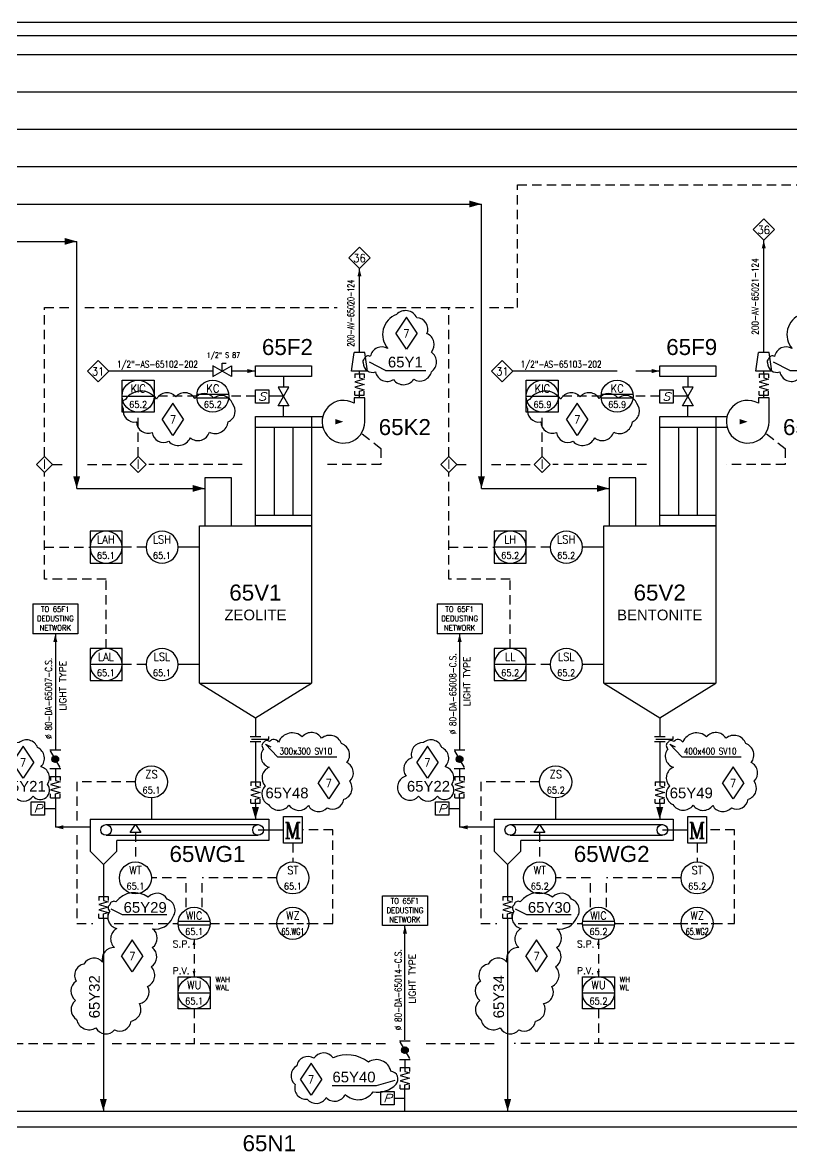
# Model space of a CAD drawing. Extents: x -2 to 170, y 0 to 66.
# Drawn here: x 28.66 to 57.47, y 23.69 to 66 of the extents above; entities that cross this region are included whole.
import ezdxf
from ezdxf.enums import TextEntityAlignment as Align

# ---------------------------------------------------------------- set-up
doc = ezdxf.new("R2010")
doc.units = 0
doc.header["$LTSCALE"] = 0.5
doc.header["$MEASUREMENT"] = 0
doc.linetypes.add('DASHED', pattern=[0.75, 0.5, -0.25])
doc.linetypes.add('TRATT2', pattern=[1.1, 0.7, -0.4])
doc.layers.get('0').update_dxf_attribs({"linetype": 'CONTINUOUS'})
for name, color, linetype in [('GREEN', 92, 'CONTINUOUS'), ('NUVOLA', 6, 'CONTINUOUS'), ('RED', 1, 'CONTINUOUS'), ('S', 7, 'CONTINUOUS'), ('TRATT2', 5, 'TRATT2'), ('Y', 92, 'CONTINUOUS')]:
    doc.layers.add(name, color=color, linetype=linetype)
doc.styles.add('A4', font='arial.ttf', dxfattribs={"height": 0.4})
doc.styles.add('A6', font='arial.ttf', dxfattribs={"height": 0.6})
doc.styles.add('C35', font='COMPLEX', dxfattribs={"width": 0.85, "height": 0.35})
doc.styles.add('C6', font='COMPLEX', dxfattribs={"height": 0.6})
doc.styles.add('S', font='ITALIC', dxfattribs={"height": 6})
doc.styles.add('S15', font='SIMPLEX', dxfattribs={"width": 0.9, "height": 0.15})
doc.styles.add('S2', font='SIMPLEX', dxfattribs={"height": 0.2})
doc.styles.add('S25', font='SIMPLEX', dxfattribs={"height": 0.25})
doc.styles.add('S2S', font='SIMPLEX', dxfattribs={"width": 0.7, "height": 0.2})
doc.styles.add('S3', font='SIMPLEX', dxfattribs={"width": 0.9, "height": 0.3})

# ---------------------------------------------------------------- blocks, each defined once
blk = doc.blocks.new('MOTOR', base_point=(11.35, 51))
for p, q in [((11, 52), (11.7, 52)), ((11, 51), (11, 52)), ((11.7, 52), (11.7, 51)), ((11.7, 51), (11, 51))]:
    blk.add_line(p, q)
at = {"style": 'C6'}
blk.add_text('M', height=0.6, dxfattribs=at).set_placement((11.351, 51.18), align=Align.CENTER)
blk = doc.blocks.new('FRECC2', base_point=(19.5, 44))
at = {"layer": 'RED'}
blk.add_solid([(19.5, 44), (19.955, 44.13), (19.955, 43.87)], dxfattribs=at)
blk = doc.blocks.new('LOCALE')
blk.add_circle((0, 0), 0.6)
at = {"width": 0.9}
for tag, height, style, p in [('SIGLA', 0.3, 'S3', (0.005, 0.139)), ('NUMERO', 0.25, 'S25', (0.005, -0.436))]:
    blk.add_attdef(tag, text='', height=height, dxfattribs=dict(at, style=style)).set_placement(p, align=Align.CENTER)
blk = doc.blocks.new('COMPUTER')
blk.add_line((-0.6, 0), (0.6, 0))
blk.add_lwpolyline([(-0.6, 0.6), (0.6, 0.6), (0.6, -0.6), (-0.6, -0.6), (-0.6, 0.6)])
blk.add_circle((0, 0), 0.6)
at = {"width": 0.9}
for tag, height, style, p in [('SIGLA', 0.3, 'S3', (0.005, 0.139)), ('NUMERO', 0.25, 'S25', (0.005, -0.436))]:
    blk.add_attdef(tag, text='', height=height, dxfattribs=dict(at, style=style)).set_placement(p, align=Align.CENTER)
at = {"style": 'S2'}
for tag, p in [('3', (0.8, 0.4)), ('4', (0.8, 0.1))]:
    blk.add_attdef(tag, p, '', height=0.2, dxfattribs=at)
blk = doc.blocks.new('NOMEN', base_point=(35, 22))
for p, q in [((35, 22.8), (34.6, 22.4)), ((35.4, 22.4), (35, 22.8)), ((34.6, 22.4), (35, 22)), ((35, 22), (35.4, 22.4))]:
    blk.add_line(p, q)
at = {"style": 'S3', "width": 0.9}
blk.add_attdef('1', text='', height=0.3, dxfattribs=at).set_placement((35, 22.236), align=Align.CENTER)
blk = doc.blocks.new('K', base_point=(1.6, 2.4))
for p, q in [((1.6, 2.6), (1.6, 2.2)), ((1.6, 2.2), (2.3, 2.6)), ((2.3, 2.2), (1.6, 2.6)), ((2.3, 2.6), (2.3, 2.2))]:
    blk.add_line(p, q)
blk = doc.blocks.new('PRESA', base_point=(1.75, 0.1))
for p, q in [((1.5, 0.1), (1.5, 0.6)), ((1.5, 0.6), (2, 0.6)), ((2, 0.6), (2, 0.1)), ((2, 0.1), (1.5, 0.1))]:
    blk.add_line(p, q)
at = {"style": 'S', "width": 1.2}
blk.add_attdef('1', text='', height=0.3, dxfattribs=at).set_placement((1.75, 0.2), align=Align.CENTER)
blk = doc.blocks.new('QUA-LOC')
for p, q in [((-0.566, 0.076), (0.578, 0.076)), ((-0.566, -0.056), (0.578, -0.056))]:
    blk.add_line(p, q)
blk.add_circle((0, 0), 0.6)
at = {"width": 0.9}
for tag, height, style, p in [('SIGLA', 0.3, 'S3', (0.005, 0.139)), ('NUMERO', 0.25, 'S25', (0.005, -0.436))]:
    blk.add_attdef(tag, text='', height=height, dxfattribs=dict(at, style=style)).set_placement(p, align=Align.CENTER)
blk = doc.blocks.new('FLESS')
at = {"layer": 'S'}
for p, q in [((-0.175, 0.8), (-0.175, 0.65)), ((-0.175, 0.8), (0.175, 0.8)), ((0.175, 0.6), (-0.175, 0.5)), ((-0.175, 0.5), (0.175, 0.4)), ((0, 0.8), (0, 0.65)), ((0, 0.65), (0.175, 0.6)), ((0.175, 0.8), (0.175, 0.65)), ((0.175, 0.4), (-0.175, 0.3)), ((-0.175, 0.3), (0.175, 0.2)), ((-0.175, 0), (-0.175, 0.15)), ((-0.175, 0), (0.175, 0)), ((0, 0.15), (0.175, 0.2)), ((0, 0), (0, 0.15)), ((0.175, 0), (0.175, 0.15))]:
    blk.add_line(p, q, dxfattribs=at)
at = {"style": 'S2'}
for tag, p in [('2', (0.5, 0.4)), ('1', (-0.3, 0.4))]:
    blk.add_attdef(tag, text='', height=0.2, rotation=90, dxfattribs=at).set_placement(p, align=Align.CENTER)
blk = doc.blocks.new('FRECC1', base_point=(50.2, 51.5))
blk.add_solid([(50.2, 51.5), (50.5, 51.575), (50.5, 51.425)])
blk = doc.blocks.new('S')
for p, q in [((0, -0.2), (0.7, 0.2)), ((0.7, -0.2), (0, 0.2)), ((0, 0.2), (0, -0.2)), ((0.35, 0), (0.35, 0.3)), ((0.35, 0.3), (0.5, 0.3)), ((0.7, 0.2), (0.7, -0.2))]:
    blk.add_line(p, q)
at = {"layer": 'S', "style": 'S2', "width": 0.7}
for p in [(0.35, 0.4), (0.35, -0.5)]:
    blk.add_attdef('S', text='', height=0.2, dxfattribs=at).set_placement(p, align=Align.CENTER)
blk = doc.blocks.new('LINEA-S')
at = {"style": 'S25', "width": 0.8}
blk.add_attdef('SER', (0.016, 0.126), '', height=0.25, dxfattribs=at)
at = {"style": 'S25', "flags": 1}
for tag, p, width in [('SLINE', (0.016, -0.303), 0.8), ('DA', (0.016, -0.731), 0.8), ('A', (0.016, -1.16), 0.8), ('FLUIDO', (0.016, -1.588), 0.8), ('DIM', (0.016, -2.017), 0.8), ('CLASSE', (0.016, -2.445), 0.8), ('TEMP', (0.016, -2.874), 0.8), ('BAR', (0, -3.258), 0.8), ('RAT', (0, -3.656), 0.8), ('TRACC', (0, -4.076), 0.9), ('ISOLAM', (0, -4.485), 0.8), ('SPESSORE', (0, -4.913), 0.8)]:
    blk.add_attdef(tag, p, '', height=0.25, dxfattribs=dict(at, width=width))
blk = doc.blocks.new('RIDSP')
at = {"layer": 'S'}
for p, q in [((0.7, 0.3), (0, 0.2)), ((0, 0.2), (0, -0.2)), ((0.7, 0.3), (0.7, -0.3)), ((0.7, -0.3), (0, -0.2))]:
    blk.add_line(p, q, dxfattribs=at)
blk = doc.blocks.new('LINEA-P')
at = {"style": 'S25', "width": 0.8}
blk.add_attdef('PRO', (0.016, 0.126), '', height=0.25, dxfattribs=at)
at = {"style": 'S25', "flags": 1}
for tag, p, width in [('LINE', (0.016, -0.303), 0.8), ('FROM', (0.016, -0.731), 0.8), ('TO', (0.016, -1.16), 0.8), ('FLUID', (0.016, -1.588), 0.8), ('SIZE', (0.016, -2.017), 0.8), ('CLASS', (0.016, -2.445), 0.8), ('T.C', (0.016, -2.874), 0.8), ('BARS', (0, -3.258), 0.8), ('RATING', (0, -3.656), 0.8), ('TRAC', (0, -4.076), 0.9), ('ISOLAT', (0, -4.485), 0.8), ('SPESS', (0, -4.913), 0.8)]:
    blk.add_attdef(tag, p, '', height=0.25, dxfattribs=dict(at, width=width))
blk = doc.blocks.new('FRECCIA', base_point=(40, 19))
blk.add_solid([(40, 19), (40.3, 19.1), (40.3, 18.9)])
blk = doc.blocks.new('FRECC4')
blk.add_solid([(0, 0), (0.21, 0.0525), (0.21, -0.0525)])
blk = doc.blocks.new('I')
for p, q in [((-0.3, 0.3), (0, 0.6)), ((0.3, 0.3), (0, 0.6)), ((0, 0), (-0.3, 0.3)), ((0, 0), (0.3, 0.3))]:
    blk.add_line(p, q)
at = {"layer": 'S', "style": 'C35', "width": 0.85}
blk.add_text('I', height=0.35, dxfattribs=at).set_placement((0, 0.134), align=Align.CENTER)
blk = doc.blocks.new('*X20')
for p, q in [((12.778, 29.501), (12.903, 29.626)), ((12.782, 29.47), (12.934, 29.622)), ((12.786, 29.544), (12.86, 29.618)), ((12.792, 29.444), (12.96, 29.612)), ((12.806, 29.423), (12.981, 29.598)), ((12.823, 29.405), (12.999, 29.581)), ((12.844, 29.391), (13.013, 29.56)), ((12.87, 29.38), (13.023, 29.534)), ((12.9, 29.376), (13.028, 29.504)), ((12.942, 29.382), (13.022, 29.462))]:
    blk.add_line(p, q)
blk = doc.blocks.new('B')
for p, q in [((0, 0.2), (0, -0.2)), ((0.041, -0.178), (0.665, 0.18)), ((0.7, 0.2), (0.7, -0.2))]:
    blk.add_line(p, q)
blk.add_circle((0.353, 0.001), 0.125)
blk.add_blockref('*X20', (-12.55, -29.5))
at = {"layer": 'S', "style": 'S2S', "width": 0.7}
for p in [(0.35, 0.3), (0.35, -0.5)]:
    blk.add_attdef('B', text='', height=0.2, dxfattribs=at).set_placement(p, align=Align.CENTER)
blk = doc.blocks.new('RETRO-Q')
at = {"linetype": 'DASHED'}
blk.add_line((-0.6, 0), (0.6, 0), dxfattribs=at)
blk.add_circle((0, 0), 0.6)
at = {"width": 0.9}
for tag, height, style, p in [('SIGLA', 0.3, 'S3', (0.005, 0.139)), ('NUMERO', 0.25, 'S25', (0.005, -0.436))]:
    blk.add_attdef(tag, text='', height=height, dxfattribs=dict(at, style=style)).set_placement(p, align=Align.CENTER)
blk = doc.blocks.new('REV')
at = {"layer": 'Y'}
for p, q in [((0, 0.6), (-0.4, 0)), ((0.4, 0), (0, 0.6)), ((0, -0.6), (-0.4, 0)), ((0.4, 0), (0, -0.6))]:
    blk.add_line(p, q, dxfattribs=at)
at = {"layer": 'Y', "color": 0, "style": 'S3', "width": 0.9}
blk.add_attdef('REV', text='', height=0.3, dxfattribs=at).set_placement((0, -0.162), align=Align.CENTER)
blk = doc.blocks.new('LINEA')
at = {"layer": 'S', "style": 'S25', "width": 0.9}
blk.add_attdef('LINE', (0, 0.14), '', height=0.25, dxfattribs=at)

msp = doc.modelspace()

# ---------------------------------------------------------------- linework, layer by layer
for p, q in [((170.071, 66), (-2.162, 66)), ((56.437, 53.64), (56.437, 57.84)), ((41.283, 53.64), (41.283, 56.784)), ((35.783, 52.94), (31.883, 52.94)), ((37.383, 52.94), (36.483, 52.94)), ((41.283, 52.84), (41.283, 52.94)), ((42.262, 52.965), (41.653, 53.275)), ((42.262, 52.965), (43.772, 52.965)), ((50.937, 52.94), (47.037, 52.94)), ((52.537, 52.94), (51.637, 52.94)), ((56.437, 52.84), (56.437, 52.94)), ((57.416, 52.965), (56.807, 53.275)), ((57.416, 52.965), (58.926, 52.965)), ((38.433, 52.74), (38.433, 52.34)), ((53.587, 52.74), (53.587, 52.34)), ((41.283, 51.94), (41.283, 52.04)), ((56.437, 51.94), (56.437, 52.04)), ((38.421, 51.997), (37.887, 51.997)), ((38.433, 51.24), (38.433, 51.64)), ((53.575, 51.997), (53.041, 51.997)), ((53.587, 51.24), (53.587, 51.64)), ((38.083, 50.84), (38.083, 47.54)), ((38.783, 50.84), (38.783, 47.54)), ((53.237, 50.84), (53.237, 47.54)), ((53.937, 50.84), (53.937, 47.54)), ((35.283, 46.338), (34.483, 46.338)), ((50.437, 46.338), (49.637, 46.338)), ((29.043, 44.21), (29.043, 43.09)), ((44.197, 44.21), (44.197, 43.09)), ((29.883, 43.09), (29.883, 38.74)), ((45.037, 43.09), (45.037, 38.74)), ((35.283, 41.938), (34.483, 41.938)), ((50.437, 41.938), (49.637, 41.938)), ((38.213, 38.483), (37.761, 38.954)), ((37.761, 38.954), (37.964, 38.852)), ((53.367, 38.483), (52.914, 38.954)), ((52.914, 38.954), (53.118, 38.852)), ((38.213, 38.483), (40.44, 38.483)), ((53.367, 38.483), (55.594, 38.483)), ((29.883, 38.04), (29.883, 37.74)), ((45.037, 38.04), (45.037, 37.74)), ((29.883, 36.94), (29.883, 35.84)), ((33.483, 36.94), (33.483, 36.14)), ((45.037, 36.94), (45.037, 35.84)), ((48.637, 36.94), (48.637, 36.14)), ((29.483, 36.54), (29.883, 36.54)), ((44.637, 36.54), (45.037, 36.54)), ((31.183, 35.84), (29.883, 35.84)), ((32.683, 35.64), (32.883, 35.94)), ((33.083, 35.64), (32.683, 35.64)), ((32.883, 35.94), (33.083, 35.64)), ((37.483, 35.74), (38.433, 35.74)), ((46.337, 35.84), (45.037, 35.84)), ((47.837, 35.64), (48.037, 35.94)), ((48.237, 35.64), (47.837, 35.64)), ((48.037, 35.94), (48.237, 35.64)), ((52.637, 35.74), (53.587, 35.74)), ((32.404, 32.558), (31.975, 32.774)), ((47.558, 32.558), (47.128, 32.774)), ((34.064, 32.558), (32.404, 32.558)), ((49.218, 32.558), (47.558, 32.558)), ((42.988, 27.873), (42.988, 32.153)), ((42.988, 27.134), (42.988, 26.834)), ((41.92, 26.161), (42.618, 26.359)), ((40.259, 26.161), (41.92, 26.161)), ((42.988, 25.2), (42.988, 26.034)), ((42.588, 25.689), (42.988, 25.689))]:
    msp.add_line(p, q)
at = {"layer": 'GREEN'}
for p, q in [((37.383, 52.74), (37.383, 53.14)), ((37.383, 53.14), (39.483, 53.14)), ((39.483, 53.14), (39.483, 52.74)), ((52.537, 53.14), (54.637, 53.14)), ((52.537, 52.74), (52.537, 53.14)), ((54.637, 53.14), (54.637, 52.74)), ((39.483, 52.74), (37.383, 52.74)), ((54.637, 52.74), (52.537, 52.74)), ((41.083, 51.94), (41.083, 51.74)), ((41.483, 51.94), (41.083, 51.94)), ((41.483, 51.04), (41.483, 51.94)), ((56.237, 51.94), (56.237, 51.74)), ((56.637, 51.94), (56.237, 51.94)), ((56.637, 51.04), (56.637, 51.94)), ((37.383, 47.14), (37.383, 51.24)), ((37.383, 51.24), (39.908, 51.24)), ((39.483, 51.24), (39.483, 47.14)), ((52.537, 47.14), (52.537, 51.24)), ((52.537, 51.24), (55.062, 51.24)), ((54.637, 51.24), (54.637, 47.14)), ((37.383, 50.84), (39.908, 50.84)), ((52.537, 50.84), (55.062, 50.84)), ((36.483, 48.938), (35.483, 48.938)), ((35.483, 48.938), (35.483, 47.138)), ((36.483, 47.138), (36.483, 48.938)), ((51.637, 48.938), (50.637, 48.938)), ((50.637, 48.938), (50.637, 47.138)), ((51.637, 47.138), (51.637, 48.938)), ((37.383, 47.54), (39.483, 47.54)), ((52.537, 47.54), (54.637, 47.54)), ((35.283, 41.238), (35.283, 47.138)), ((35.283, 47.138), (39.483, 47.138)), ((39.483, 47.14), (37.383, 47.14)), ((39.483, 47.138), (39.483, 41.238)), ((50.437, 41.238), (50.437, 47.138)), ((50.437, 47.138), (54.637, 47.138)), ((54.637, 47.14), (52.537, 47.14)), ((54.637, 47.138), (54.637, 41.238)), ((35.283, 41.238), (39.483, 41.238)), ((35.283, 41.238), (37.383, 39.938)), ((37.383, 39.938), (39.483, 41.238)), ((50.437, 41.238), (54.637, 41.238)), ((50.437, 41.238), (52.537, 39.938)), ((52.537, 39.938), (54.637, 41.238)), ((31.183, 36.14), (37.883, 36.14)), ((31.183, 36.14), (31.183, 34.94)), ((37.883, 36.14), (37.883, 35.34)), ((46.337, 36.14), (53.037, 36.14)), ((46.337, 36.14), (46.337, 34.94)), ((53.037, 36.14), (53.037, 35.34)), ((31.783, 35.94), (37.483, 35.94)), ((31.783, 35.54), (37.483, 35.54)), ((46.937, 35.94), (52.637, 35.94)), ((46.937, 35.54), (52.637, 35.54)), ((32.183, 34.94), (32.183, 35.34)), ((37.883, 35.34), (32.183, 35.34)), ((53.037, 35.34), (47.337, 35.34)), ((47.337, 34.94), (47.337, 35.34)), ((31.183, 34.94), (31.683, 34.44)), ((31.683, 34.44), (32.183, 34.94)), ((46.337, 34.94), (46.837, 34.44)), ((46.837, 34.44), (47.337, 34.94)), ((1.421, 25.2), (137.271, 25.2)), ((137.271, 24.6), (1.421, 24.6))]:
    msp.add_line(p, q, dxfattribs=at)
for centre in [(31.783, 35.74), (37.483, 35.74), (46.937, 35.74), (52.637, 35.74)]:
    msp.add_circle(centre, 0.2, dxfattribs=at)
for centre in [(40.683, 51.04), (55.837, 51.04)]:
    msp.add_arc(centre, 0.8, 60.2551, 0, dxfattribs=at)
at = {"layer": 'NUVOLA'}
for points in [[(42.348, 53.782, 0.520567), (41.69, 53.484, 0.520567), (41.69, 53.484, 0.520567), (41.465, 53.388, 0.520567), (41.426, 53.248, 0.520567), (41.887, 52.905, 0.520567), (42.562, 52.618, 0.520567), (42.562, 52.618, 0.520567), (43.316, 52.63, 0.520567), (43.316, 52.63, 0.520567), (43.979, 52.916, 0.520567), (43.979, 52.916, 0.520567), (43.979, 53.647, 0.520567), (43.979, 53.647, 0.520567), (43.811, 54.338, 0.520567), (43.811, 54.338, 0.520567), (43.434, 54.939, 0.520567), (43.434, 54.939, 0.520567), (42.67, 55.058, 0.520567), (42.67, 55.058, 0.520567)], [(57.502, 53.782, 0.520567), (56.844, 53.484, 0.520567), (56.844, 53.484, 0.520567), (56.619, 53.388, 0.520567), (56.58, 53.248, 0.520567), (57.041, 52.905, 0.520567), (57.716, 52.618, 0.520567), (57.716, 52.618, 0.520567), (58.47, 52.63, 0.520567), (58.47, 52.63, 0.520567), (59.133, 52.916, 0.520567), (59.133, 52.916, 0.520567), (59.133, 53.647, 0.520567), (59.133, 53.647, 0.520567), (58.965, 54.338, 0.520567), (58.965, 54.338, 0.520567), (58.588, 54.939, 0.520567), (58.588, 54.939, 0.520567), (57.824, 55.058, 0.520567), (57.824, 55.058, 0.520567)], [(32.507, 51.879, 0.520567), (32.431, 51.541, 0.520567), (32.918, 51.033, 0.520567), (32.918, 51.033, 0.520567), (32.925, 51.033, 0.520567), (33.511, 50.638, 0.520567), (33.511, 50.638, 0.520567), (34.133, 50.306, 0.520567), (34.133, 50.306, 0.520567), (34.945, 50.433, 0.520567), (34.945, 50.433, 0.520567), (35.659, 50.645, 0.520567), (35.659, 50.645, 0.520567), (36.358, 51.04, 0.520567), (36.358, 51.04, 0.520567), (36.52, 51.725, 0.520567), (36.52, 51.725, 0.520567), (35.821, 51.922, 0.520567), (35.821, 51.922, 0.520567), (35.115, 51.908, 0.520567), (35.115, 51.908, 0.520567), (34.401, 51.972, 0.520567), (34.401, 51.972, 0.520567), (33.674, 51.887, 0.520567), (33.674, 51.887, 0.520567)], [(47.661, 51.879, 0.520567), (47.585, 51.541, 0.520567), (48.072, 51.033, 0.520567), (48.072, 51.033, 0.520567), (48.079, 51.033, 0.520567), (48.665, 50.638, 0.520567), (48.665, 50.638, 0.520567), (49.287, 50.306, 0.520567), (49.287, 50.306, 0.520567), (50.099, 50.433, 0.520567), (50.099, 50.433, 0.520567), (50.813, 50.645, 0.520567), (50.813, 50.645, 0.520567), (51.512, 51.04, 0.520567), (51.512, 51.04, 0.520567), (51.674, 51.725, 0.520567), (51.674, 51.725, 0.520567), (50.975, 51.922, 0.520567), (50.975, 51.922, 0.520567), (50.269, 51.908, 0.520567), (50.269, 51.908, 0.520567), (49.555, 51.972, 0.520567), (49.555, 51.972, 0.520567), (48.828, 51.887, 0.520567), (48.828, 51.887, 0.520567)], [(38.25, 39.035, 0.520567), (37.909, 39.05, 0.520567), (37.688, 39.019, 0.520567), (37.688, 38.786, 0.520567), (37.896, 38.087, 0.520567), (37.896, 38.087, 0.520567), (37.746, 37.388, 0.520567), (37.746, 37.388, 0.520567), (37.876, 36.694, 0.520567), (37.876, 36.694, 0.520567), (38.64, 36.667, 0.520567), (38.64, 36.667, 0.520567), (39.368, 36.66, 0.520567), (39.368, 36.66, 0.520567), (40.077, 36.57, 0.520567), (40.077, 36.57, 0.520567), (40.702, 36.893, 0.520567), (40.702, 36.893, 0.520567), (40.922, 37.567, 0.520567), (40.922, 37.567, 0.520567), (40.812, 38.268, 0.520567), (40.812, 38.268, 0.520567), (40.613, 38.975, 0.520567), (40.613, 38.975, 0.520567), (39.863, 39.175, 0.520567), (39.863, 39.175, 0.520567), (39.141, 39.23, 0.520567), (39.141, 39.23, 0.520567)], [(53.404, 39.035, 0.520567), (53.063, 39.05, 0.520567), (52.842, 39.019, 0.520567), (52.842, 38.786, 0.520567), (53.05, 38.087, 0.520567), (53.05, 38.087, 0.520567), (52.9, 37.388, 0.520567), (52.9, 37.388, 0.520567), (53.03, 36.694, 0.520567), (53.03, 36.694, 0.520567), (53.793, 36.667, 0.520567), (53.793, 36.667, 0.520567), (54.522, 36.66, 0.520567), (54.522, 36.66, 0.520567), (55.23, 36.57, 0.520567), (55.23, 36.57, 0.520567), (55.856, 36.893, 0.520567), (55.856, 36.893, 0.520567), (56.076, 37.567, 0.520567), (56.076, 37.567, 0.520567), (55.966, 38.268, 0.520567), (55.966, 38.268, 0.520567), (55.767, 38.975, 0.520567), (55.767, 38.975, 0.520567), (55.017, 39.175, 0.520567), (55.017, 39.175, 0.520567), (54.295, 39.23, 0.520567), (54.295, 39.23, 0.520567)], [(27.875, 37.762, 0.520567), (27.635, 37.078, 0.520567), (27.635, 37.078, 0.520567), (28.347, 37.007, 0.520567), (28.347, 37.007, 0.520567), (29.049, 37.007, 0.520567), (29.049, 37.007, 0.982147), (29.592, 37.451, 0.520567), (29.592, 37.451, 0.520567), (29.343, 38.109, 0.520567), (29.343, 38.109, 0.520567), (29.218, 38.829, 0.520567), (29.218, 38.829, 0.520567), (28.525, 39.015, 0.520567), (28.525, 39.015, 0.520567), (28.089, 38.438, 0.520567), (28.089, 38.438, 0.520567)], [(43.029, 37.762, 0.520567), (42.789, 37.078, 0.520567), (42.789, 37.078, 0.520567), (43.501, 37.007, 0.520567), (43.501, 37.007, 0.520567), (44.203, 37.007, 0.520567), (44.203, 37.007, 0.982147), (44.746, 37.451, 0.520567), (44.746, 37.451, 0.520567), (44.497, 38.109, 0.520567), (44.497, 38.109, 0.520567), (44.372, 38.829, 0.520567), (44.372, 38.829, 0.520567), (43.679, 39.015, 0.520567), (43.679, 39.015, 0.520567), (43.243, 38.438, 0.520567), (43.243, 38.438, 0.520567)], [(32.152, 33.05, 0.520567), (31.929, 32.936, 0.520567), (31.92, 32.699, 0.520567), (32.188, 32.044, 0.520567), (32.188, 32.044, 0.520567), (32.1, 31.332, 0.520567), (32.1, 31.332, 0.520567), (31.653, 30.788, 0.520567), (31.653, 30.788, 0.520567), (30.954, 30.711, 0.520567), (30.954, 30.711, 0.520567), (30.663, 30.07, 0.520567), (30.663, 30.07, 0.520567), (30.643, 29.352, 0.520567), (30.643, 29.352, 0.520567), (30.682, 28.634, 0.520567), (30.682, 28.634, 0.520567), (31.401, 28.323, 0.520567), (31.401, 28.323, 0.520567), (32.1, 28.246, 0.520567), (32.1, 28.246, 0.520567), (32.721, 28.576, 0.520567), (32.721, 28.576, 0.520567), (33.032, 29.236, 0.520567), (33.032, 29.236, 0.520567), (33.343, 29.876, 0.520567), (33.343, 29.876, 0.520567), (33.479, 30.614, 0.520567), (33.479, 30.614, 0.520567), (33.518, 31.332, 0.520567), (33.518, 31.332, 0.520567), (33.524, 32.037, 0.520567), (33.524, 32.037, 0.348234), (34.275, 32.45, 0.520567), (34.275, 32.45, 0.51393), (34.073, 33.144, 0.520567), (34.073, 33.144, 0.520567), (33.368, 33.22, 0.520567), (33.368, 33.22, 0.400552)], [(47.306, 33.05, 0.520567), (47.083, 32.936, 0.520567), (47.074, 32.699, 0.520567), (47.342, 32.044, 0.520567), (47.342, 32.044, 0.520567), (47.254, 31.332, 0.520567), (47.254, 31.332, 0.520567), (46.807, 30.788, 0.520567), (46.807, 30.788, 0.520567), (46.108, 30.711, 0.520567), (46.108, 30.711, 0.520567), (45.817, 30.07, 0.520567), (45.817, 30.07, 0.520567), (45.797, 29.352, 0.520567), (45.797, 29.352, 0.520567), (45.836, 28.634, 0.520567), (45.836, 28.634, 0.520567), (46.555, 28.323, 0.520567), (46.555, 28.323, 0.520567), (47.254, 28.246, 0.520567), (47.254, 28.246, 0.520567), (47.875, 28.576, 0.520567), (47.875, 28.576, 0.520567), (48.186, 29.236, 0.520567), (48.186, 29.236, 0.520567), (48.497, 29.876, 0.520567), (48.497, 29.876, 0.520567), (48.633, 30.614, 0.520567), (48.633, 30.614, 0.520567), (48.672, 31.332, 0.520567), (48.672, 31.332, 0.520567), (48.678, 32.037, 0.520567), (48.678, 32.037, 0.348234), (49.429, 32.45, 0.520567), (49.429, 32.45, 0.51393), (49.227, 33.144, 0.520567), (49.227, 33.144, 0.520567), (48.522, 33.22, 0.520567), (48.522, 33.22, 0.400552)], [(42.656, 26.209, 0.604415), (42.46, 26.7, 0.520567), (42.46, 26.7, 0.520516), (41.616, 27.041, 0.520567), (41.616, 27.041, 0.274334), (40.291, 27.202, 0.520567), (40.291, 27.202, 0.520567), (39.574, 27.187, 0.520567), (39.574, 27.187, 0.520567), (38.93, 26.902, 0.520567), (38.93, 26.902, 0.520567), (38.871, 26.199, 0.520567), (38.871, 26.199, 0.520567), (39.325, 25.644, 0.520567), (39.325, 25.644, 0.520567), (40.035, 25.709, 0.520567), (40.035, 25.709, 0.520567), (40.752, 25.826, 0.520567), (40.752, 25.826, 0.46589), (41.792, 25.922, 0.520567), (41.792, 25.922, 0.24653)]]:
    msp.add_lwpolyline(points, format="xyb", close=True, dxfattribs=at)
at = {"layer": 'RED'}
for p, q in [((169.571, 65.5), (-1.662, 65.5)), ((2.938, 64.8), (120.696, 64.8)), ((2.938, 63.4), (105.705, 63.4)), ((2.938, 62), (90.713, 62)), ((2.938, 60.6), (75.722, 60.6)), ((2.938, 59.2), (45.855, 59.2)), ((45.855, 48.538), (45.855, 59.2)), ((2.938, 57.8), (30.683, 57.8)), ((30.683, 48.538), (30.683, 57.8)), ((30.683, 48.538), (35.483, 48.538)), ((45.855, 48.538), (50.637, 48.538)), ((37.383, 39.938), (37.383, 39.238)), ((52.537, 39.938), (52.537, 39.238)), ((37.383, 39.038), (37.383, 37.54)), ((52.537, 39.038), (52.537, 37.54)), ((37.383, 36.74), (37.383, 36.14)), ((52.537, 36.74), (52.537, 36.14)), ((31.683, 34.44), (31.683, 33.24)), ((46.837, 34.44), (46.837, 33.24)), ((31.683, 32.44), (31.683, 25.2)), ((46.837, 32.44), (46.837, 25.2))]:
    msp.add_line(p, q, dxfattribs=at)
at = {"layer": 'S'}
for p, q in [((29.043, 44.21), (30.723, 44.21)), ((30.723, 44.21), (30.723, 43.09)), ((44.197, 44.21), (45.877, 44.21)), ((45.877, 44.21), (45.877, 43.09)), ((30.723, 43.09), (29.043, 43.09)), ((45.877, 43.09), (44.197, 43.09)), ((37.183, 39.238), (37.583, 39.238)), ((37.583, 39.038), (37.183, 39.038)), ((37.239, 39.138), (37.883, 39.138)), ((37.883, 39.138), (37.883, 39.238)), ((52.337, 39.238), (52.737, 39.238)), ((52.737, 39.038), (52.337, 39.038)), ((52.393, 39.138), (53.037, 39.138)), ((53.037, 39.138), (53.037, 39.238)), ((42.148, 32.153), (42.148, 33.273)), ((42.148, 33.273), (43.828, 33.273)), ((43.828, 33.273), (43.828, 32.153)), ((43.828, 32.153), (42.148, 32.153))]:
    msp.add_line(p, q, dxfattribs=at)
at = {"layer": 'TRATT2'}
for p, q in [((47.201, 59.919), (75.422, 59.919)), ((47.201, 55.327), (47.201, 59.919)), ((29.483, 49.74), (29.483, 55.327)), ((29.483, 55.327), (30.383, 55.327)), ((30.983, 55.327), (40.441, 55.327)), ((41.583, 55.327), (45.555, 55.327)), ((44.637, 49.74), (44.637, 55.327)), ((46.155, 55.327), (47.201, 55.327)), ((35.183, 51.997), (33.537, 51.997)), ((37.383, 51.997), (36.383, 51.997)), ((50.337, 51.997), (48.691, 51.997)), ((52.537, 51.997), (51.537, 51.997)), ((32.983, 49.74), (32.983, 51.397)), ((48.137, 49.74), (48.137, 51.397)), ((41.383, 50.59), (42.083, 50.04)), ((56.537, 50.59), (57.237, 50.04)), ((29.483, 45.14), (29.483, 49.14)), ((29.783, 49.44), (30.283, 49.44)), ((31.083, 49.44), (32.683, 49.44)), ((44.637, 45.14), (44.637, 49.14)), ((44.937, 49.44), (45.437, 49.44)), ((46.237, 49.44), (47.837, 49.44)), ((29.483, 46.34), (31.183, 46.34)), ((33.283, 46.34), (32.383, 46.34)), ((44.637, 46.34), (46.337, 46.34)), ((48.437, 46.34), (47.537, 46.34)), ((31.783, 45.14), (29.483, 45.14)), ((31.783, 42.54), (31.783, 45.14)), ((46.937, 45.14), (44.637, 45.14)), ((46.937, 42.54), (46.937, 45.14)), ((33.283, 41.94), (32.383, 41.94)), ((48.437, 41.94), (47.537, 41.94)), ((32.883, 37.54), (30.683, 37.54)), ((30.683, 37.54), (30.683, 36.04)), ((45.837, 37.54), (45.837, 36.04)), ((48.037, 37.54), (45.837, 37.54)), ((30.683, 35.54), (30.683, 32.24)), ((32.883, 35.64), (32.883, 34.54)), ((40.283, 35.74), (39.133, 35.74)), ((40.283, 32.24), (40.283, 35.74)), ((45.837, 35.54), (45.837, 32.24)), ((48.037, 35.64), (48.037, 34.54)), ((55.337, 35.74), (54.287, 35.74)), ((55.337, 32.24), (55.337, 35.74)), ((38.783, 35.24), (38.783, 34.54)), ((53.937, 35.24), (53.937, 34.54)), ((34.783, 33.94), (33.483, 33.94)), ((34.783, 32.84), (34.783, 33.94)), ((38.183, 33.94), (35.383, 33.94)), ((35.383, 32.84), (35.383, 33.94)), ((49.937, 33.94), (48.637, 33.94)), ((49.937, 32.84), (49.937, 33.94)), ((53.337, 33.94), (50.537, 33.94)), ((50.537, 32.84), (50.537, 33.94)), ((30.683, 32.24), (31.283, 32.24)), ((32.083, 32.24), (34.483, 32.24)), ((35.683, 32.24), (38.183, 32.24)), ((39.383, 32.24), (40.283, 32.24)), ((45.837, 32.24), (46.437, 32.24)), ((47.237, 32.24), (49.637, 32.24)), ((50.837, 32.24), (53.337, 32.24)), ((54.537, 32.24), (55.337, 32.24)), ((35.083, 31.64), (35.083, 30.24)), ((50.237, 31.64), (50.237, 30.24)), ((35.083, 29.04), (35.083, 27.74)), ((50.237, 29.04), (50.237, 27.74)), ((18.432, 27.74), (31.353, 27.74)), ((32.012, 27.74), (42.278, 27.74)), ((43.783, 27.74), (46.523, 27.74)), ((61.431, 27.74), (47.084, 27.74))]:
    msp.add_line(p, q, dxfattribs=at)
for points in [[(42.083, 50.04), (42.083, 49.44), (39.883, 49.44)], [(57.237, 50.04), (57.237, 49.44), (55.037, 49.44)], [(36.883, 49.44), (33.383, 49.44)], [(52.037, 49.44), (48.537, 49.44)]]:
    msp.add_lwpolyline(points, dxfattribs=at)

# ---------------------------------------------------------------- block references
for name, p, rotation in [('FRECC2', (45.855, 59.2), 179.9999999999997), ('FRECC2', (30.683, 57.8), 180), ('FRECC1', (56.437, 57.84), 270), ('FRECC1', (41.283, 56.784), 270), ('RIDSP', (41.283, 53.64), 270), ('RIDSP', (56.437, 53.64), 270), ('FRECC2', (35.483, 48.54), 180), ('FRECC2', (50.637, 48.54), 180), ('FRECC1', (29.883, 43.09), 270), ('FRECC1', (45.037, 43.09), 270), ('B', (29.883, 38.04), 90), ('B', (45.037, 38.04), 90), ('FRECC1', (42.988, 32.153), 270), ('FRECC4', (35.083, 31.64), 270), ('FRECC4', (50.237, 31.64), 270), ('FRECC4', (35.083, 30.24), 90), ('FRECC4', (50.237, 30.24), 90), ('B', (42.988, 27.134), 90), ('FRECC2', (31.683, 25.2), 90), ('FRECC2', (46.837, 25.2), 90)]:
    msp.add_blockref(name, p, dxfattribs=dict(rotation=rotation))
for name, p, values in [('NOMEN', (56.437, 57.84), {'1': '36'}), ('NOMEN', (41.283, 56.784), {'1': '36'}), ('REV', (43.043, 54.354), {'REV': '7'}), ('COMPUTER', (32.983, 51.997), {'SIGLA': 'KIC', 'NUMERO': '65.2'}), ('QUA-LOC', (35.783, 51.997), {'SIGLA': 'KC', 'NUMERO': '65.2'}), ('COMPUTER', (48.137, 51.997), {'SIGLA': 'KIC', 'NUMERO': '65.9'}), ('QUA-LOC', (50.937, 51.997), {'SIGLA': 'KC', 'NUMERO': '65.9'}), ('PRESA', (37.633, 51.74), {'1': 'S'}), ('PRESA', (52.787, 51.74), {'1': 'S'}), ('REV', (34.291, 51.13), {'REV': '7'}), ('REV', (49.445, 51.13), {'REV': '7'}), ('REV', (28.677, 38.284), {'REV': '7'}), ('REV', (43.831, 38.284), {'REV': '7'}), ('LOCALE', (33.483, 37.54), {'SIGLA': 'ZS', 'NUMERO': '65.1'}), ('REV', (40.133, 37.505), {'REV': '7'}), ('LOCALE', (48.637, 37.54), {'SIGLA': 'ZS', 'NUMERO': '65.2'}), ('REV', (55.287, 37.505), {'REV': '7'}), ('PRESA', (29.233, 36.29), {'1': 'P'}), ('PRESA', (44.387, 36.29), {'1': 'P'}), ('LOCALE', (32.883, 33.94), {'SIGLA': 'WT', 'NUMERO': '65.1'}), ('LOCALE', (38.783, 33.94), {'SIGLA': 'ST', 'NUMERO': '65.1'}), ('LOCALE', (48.037, 33.94), {'SIGLA': 'WT', 'NUMERO': '65.2'}), ('LOCALE', (53.937, 33.94), {'SIGLA': 'ST', 'NUMERO': '65.2'}), ('QUA-LOC', (35.083, 32.24), {'SIGLA': 'WIC', 'NUMERO': '65.1'}), ('QUA-LOC', (50.237, 32.24), {'SIGLA': 'WIC', 'NUMERO': '65.2'}), ('REV', (32.766, 31.02), {'REV': '7'}), ('REV', (47.92, 31.02), {'REV': '7'}), ('COMPUTER', (35.083, 29.64), {'SIGLA': 'WU', 'NUMERO': '65.1', '3': 'WAH', '4': 'WAL'}), ('COMPUTER', (50.237, 29.64), {'SIGLA': 'WU', 'NUMERO': '65.2', '3': 'WH', '4': 'WL'}), ('REV', (39.471, 26.395), {'REV': '7'}), ('PRESA', (42.338, 25.439), {'1': 'P'})]:
    msp.add_blockref(name, p).add_auto_attribs(values)
ref = msp.add_blockref('LINEA-P', (56.837, 58.34))
ref.add_attrib('PRO', '200-AV-65021-124', (56.237, 54.3), dxfattribs={"height": 0.25, "rotation": 90, "style": 'S25', "width": 0.8})
ref = msp.add_blockref('LINEA-P', (41.683, 57.894))
ref.add_attrib('PRO', '200-AV-65020-124', (41.083, 53.854), dxfattribs={"height": 0.25, "rotation": 90, "style": 'S25', "width": 0.7})
ref = msp.add_blockref('NOMEN', (31.483, 52.54), dxfattribs=dict(xscale=-1))
ref.add_attrib('1', '31', dxfattribs={"height": 0.3, "style": 'S3', "width": 0.9}).set_placement((31.483, 52.777), align=Align.CENTER)
ref = msp.add_blockref('LINEA-S', (35.083, 52.94), dxfattribs=dict(xscale=-1))
ref.add_attrib('SER', '1/2"-AS-65102-202', (32.191, 53.067), dxfattribs={"height": 0.25, "style": 'S25', "width": 0.8})
ref = msp.add_blockref('S', (35.783, 52.94))
ref.add_attrib('S', '1/2" S 87', dxfattribs={"layer": 'S', "height": 0.2, "style": 'S2', "width": 0.7}).set_placement((36.183, 53.44), align=Align.CENTER)
ref = msp.add_blockref('NOMEN', (46.637, 52.54), dxfattribs=dict(xscale=-1))
ref.add_attrib('1', '31', dxfattribs={"height": 0.3, "style": 'S3', "width": 0.9}).set_placement((46.637, 52.777), align=Align.CENTER)
ref = msp.add_blockref('LINEA-S', (50.215, 52.94), dxfattribs=dict(xscale=-1))
ref.add_attrib('SER', '1/2"-AS-65103-202', (47.323, 53.067), dxfattribs={"height": 0.25, "style": 'S25', "width": 0.8})
at = {"xscale": -1}
for p in [(37.383, 52.94), (52.537, 52.94)]:
    msp.add_blockref('FRECC1', p, dxfattribs=at)
for name, p in [('FLESS', (41.283, 52.04)), ('FLESS', (56.437, 52.04)), ('I', (29.483, 49.14)), ('I', (32.983, 49.14)), ('I', (44.637, 49.14)), ('I', (48.137, 49.14)), ('FLESS', (29.883, 36.94)), ('FLESS', (45.037, 36.94)), ('FLESS', (37.383, 36.74)), ('FLESS', (52.537, 36.74)), ('FLESS', (31.683, 32.44)), ('FLESS', (46.837, 32.44)), ('FLESS', (42.988, 26.034))]:
    msp.add_blockref(name, p)
for name, p, rotation in [('K', (38.433, 51.64), 270), ('K', (53.587, 51.64), 270), ('FRECC2', (30.683, 48.538), 270), ('FRECC2', (45.855, 48.538), 270), ('FRECC2', (37.383, 36.14), 270), ('FRECC2', (52.537, 36.14), 270), ('FRECC1', (29.883, 35.84), 180), ('FRECC1', (45.037, 35.84), 180)]:
    msp.add_blockref(name, p, dxfattribs=dict(at, rotation=rotation))
at = {"extrusion": (0, 0, -1), "zscale": -1}
for p in [(-40.683, 51.04), (-55.837, 51.04)]:
    msp.add_blockref('FRECCIA', p, dxfattribs=at)
ref = msp.add_blockref('COMPUTER', (31.783, 46.34), dxfattribs=dict(xscale=-1))
ref.add_attrib('SIGLA', 'LAH', dxfattribs={"height": 0.3, "style": 'S3', "width": 0.9}).set_placement((31.778, 46.48), align=Align.CENTER)
ref.add_attrib('NUMERO', '65.1', dxfattribs={"height": 0.25, "style": 'S25', "width": 0.9}).set_placement((31.778, 45.904), align=Align.CENTER)
ref = msp.add_blockref('LOCALE', (33.883, 46.34), dxfattribs=dict(xscale=-1))
ref.add_attrib('SIGLA', 'LSH', dxfattribs={"height": 0.3, "style": 'S3', "width": 0.9}).set_placement((33.878, 46.48), align=Align.CENTER)
ref.add_attrib('NUMERO', '65.1', dxfattribs={"height": 0.25, "style": 'S25', "width": 0.9}).set_placement((33.878, 45.904), align=Align.CENTER)
ref = msp.add_blockref('COMPUTER', (46.937, 46.34), dxfattribs=dict(xscale=-1))
ref.add_attrib('SIGLA', 'LH', dxfattribs={"height": 0.3, "style": 'S3', "width": 0.9}).set_placement((46.932, 46.48), align=Align.CENTER)
ref.add_attrib('NUMERO', '65.2', dxfattribs={"height": 0.25, "style": 'S25', "width": 0.9}).set_placement((46.932, 45.904), align=Align.CENTER)
ref = msp.add_blockref('LOCALE', (49.037, 46.34), dxfattribs=dict(xscale=-1))
ref.add_attrib('SIGLA', 'LSH', dxfattribs={"height": 0.3, "style": 'S3', "width": 0.9}).set_placement((49.032, 46.48), align=Align.CENTER)
ref.add_attrib('NUMERO', '65.2', dxfattribs={"height": 0.25, "style": 'S25', "width": 0.9}).set_placement((49.032, 45.904), align=Align.CENTER)
ref = msp.add_blockref('COMPUTER', (31.783, 41.94), dxfattribs=dict(xscale=-1))
ref.add_attrib('SIGLA', 'LAL', dxfattribs={"height": 0.3, "style": 'S3', "width": 0.9}).set_placement((31.778, 42.08), align=Align.CENTER)
ref.add_attrib('NUMERO', '65.1', dxfattribs={"height": 0.25, "style": 'S25', "width": 0.9}).set_placement((31.778, 41.504), align=Align.CENTER)
ref = msp.add_blockref('LOCALE', (33.883, 41.94), dxfattribs=dict(xscale=-1))
ref.add_attrib('SIGLA', 'LSL', dxfattribs={"height": 0.3, "style": 'S3', "width": 0.9}).set_placement((33.878, 42.08), align=Align.CENTER)
ref.add_attrib('NUMERO', '65.1', dxfattribs={"height": 0.25, "style": 'S25', "width": 0.9}).set_placement((33.878, 41.504), align=Align.CENTER)
at = {"rotation": 90}
for p, values in [((45.037, 39.307), {'PRO': 'Ø 80-DA-65008-C.S.'}), ((29.883, 39.14), {'PRO': 'Ø 80-DA-65007-C.S.'}), ((42.988, 28.217), {'PRO': 'Ø 80-DA-65014-C.S.'})]:
    msp.add_blockref('LINEA-P', p, dxfattribs=at).add_auto_attribs(values)
ref = msp.add_blockref('COMPUTER', (46.937, 41.94), dxfattribs=dict(xscale=-1))
ref.add_attrib('SIGLA', 'LL', dxfattribs={"height": 0.3, "style": 'S3', "width": 0.9}).set_placement((46.932, 42.08), align=Align.CENTER)
ref.add_attrib('NUMERO', '65.2', dxfattribs={"height": 0.25, "style": 'S25', "width": 0.9}).set_placement((46.932, 41.504), align=Align.CENTER)
ref = msp.add_blockref('LOCALE', (49.037, 41.94), dxfattribs=dict(xscale=-1))
ref.add_attrib('SIGLA', 'LSL', dxfattribs={"height": 0.3, "style": 'S3', "width": 0.9}).set_placement((49.032, 42.08), align=Align.CENTER)
ref.add_attrib('NUMERO', '65.2', dxfattribs={"height": 0.25, "style": 'S25', "width": 0.9}).set_placement((49.032, 41.504), align=Align.CENTER)
ref = msp.add_blockref('RETRO-Q', (38.783, 32.24))
ref.add_attrib('SIGLA', 'WZ', dxfattribs={"height": 0.3, "style": 'S3', "width": 0.9}).set_placement((38.788, 32.38), align=Align.CENTER)
ref.add_attrib('NUMERO', '65.WG1', dxfattribs={"height": 0.25, "style": 'S25', "width": 0.7}).set_placement((38.788, 31.804), align=Align.CENTER)
ref = msp.add_blockref('RETRO-Q', (53.937, 32.24))
ref.add_attrib('SIGLA', 'WZ', dxfattribs={"height": 0.3, "style": 'S3', "width": 0.9}).set_placement((53.942, 32.38), align=Align.CENTER)
ref.add_attrib('NUMERO', '65.WG2', dxfattribs={"height": 0.25, "style": 'S25', "width": 0.7}).set_placement((53.942, 31.804), align=Align.CENTER)
at = {"layer": 'GREEN'}
for p in [(38.783, 35.24), (53.937, 35.24)]:
    msp.add_blockref('MOTOR', p, dxfattribs=at)
at = {"layer": 'TRATT2'}
ref = msp.add_blockref('LINEA', (38.284, 38.428), dxfattribs=at)
ref.add_attrib('LINE', '300x300 SV10', (38.284, 38.568), dxfattribs={"layer": 'S', "height": 0.25, "style": 'S25', "width": 0.8})
ref = msp.add_blockref('LINEA', (53.438, 38.428), dxfattribs=at)
ref.add_attrib('LINE', '400x400 SV10', (53.438, 38.568), dxfattribs={"layer": 'S', "height": 0.25, "style": 'S25', "width": 0.8})

# ---------------------------------------------------------------- texts
at = {"style": 'A4'}
for s, p in [('ZEOLITE', (37.383, 43.598)), ('BENTONITE', (52.537, 43.598))]:
    msp.add_text(s, height=0.4, dxfattribs=at).set_placement(p, align=Align.CENTER)
at = {"style": 'S25'}
for p in [(30.283, 41.14), (45.437, 41.307), (43.388, 30.159)]:
    msp.add_text('LIGHT TYPE', height=0.25, rotation=90, dxfattribs=at).set_placement(p, align=Align.CENTER)
for s, p in [('S.P.', (34.283, 31.34)), ('S.P.', (49.437, 31.34)), ('P.V.', (34.283, 30.34)), ('P.V.', (49.437, 30.34))]:
    msp.add_text(s, height=0.25, dxfattribs=at).set_placement(p)
at = {"layer": 'S', "style": 'S15', "width": 0.9}
for s, p in [('TO 65F1', (29.883, 43.91)), ('TO 65F1', (45.037, 43.91)), ('DEDUSTING', (29.883, 43.56)), ('DEDUSTING', (45.037, 43.56)), ('NETWORK', (29.883, 43.21)), ('NETWORK', (45.037, 43.21)), ('TO 65F1', (42.988, 32.973)), ('DEDUSTING', (42.988, 32.623)), ('NETWORK', (42.988, 32.273))]:
    msp.add_text(s, height=0.21, dxfattribs=at).set_placement(p, align=Align.CENTER)
at = {"layer": 'Y'}
for s, height, style, p in [('65F2', 0.6, 'A6', (38.583, 53.54)), ('65F9', 0.6, 'A6', (53.737, 53.54)), ('65Y1', 0.4, 'A4', (43.002, 53.075)), ('65K2', 0.6, 'A6', (42.983, 50.54)), ('65K4', 0.6, 'A6', (58.137, 50.54)), ('65V1', 0.6, 'A6', (37.383, 44.338)), ('65V2', 0.6, 'A6', (52.537, 44.338)), ('65Y21', 0.4, 'A4', (28.716, 37.178)), ('65Y48', 0.4, 'A4', (38.566, 36.927)), ('65Y22', 0.4, 'A4', (43.87, 37.178)), ('65Y49', 0.4, 'A4', (53.72, 36.927)), ('65WG1', 0.6, 'A6', (35.583, 34.54)), ('65WG2', 0.6, 'A6', (50.737, 34.54)), ('65Y29', 0.4, 'A4', (33.25, 32.637)), ('65Y30', 0.4, 'A4', (48.404, 32.637)), ('65Y40', 0.4, 'A4', (41.077, 26.28)), ('65N1', 0.6, 'A6', (37.902, 23.7))]:
    msp.add_text(s, height=height, dxfattribs=dict(at, style=style)).set_placement(p, align=Align.CENTER)
at = {"layer": 'Y', "style": 'A4'}
for s, p in [('65Y32', (31.547, 29.488)), ('65Y34', (46.701, 29.488))]:
    msp.add_text(s, height=0.4, rotation=90, dxfattribs=at).set_placement(p, align=Align.CENTER)

doc.saveas('drawing.dxf')
